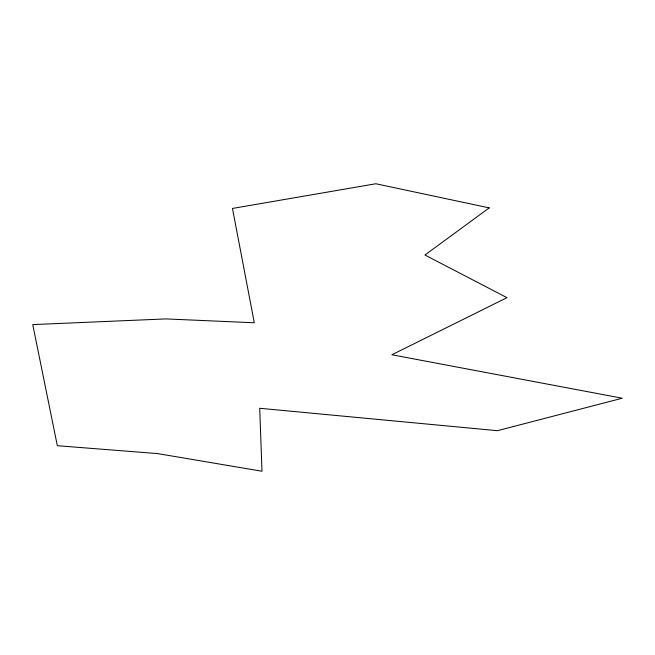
<?xml version="1.0" encoding="UTF-8"?>
<svg xmlns="http://www.w3.org/2000/svg" width="655" height="655" viewBox="0 0 655 655"><rect width="100%" height="100%" fill="white"/><g stroke="black" fill="none" stroke-linecap="round" stroke-linejoin="round"><path stroke-width="0.98" d="M489.211 207.881L424.948 255.024L506.986 297.665L391.878 354.764L622.25 398.224L497.415 430.695L259.707 408.27L261.992 471.248L157.642 453.596L57.337 445.711L32.75 324.602L165.903 318.911L254.296 322.768L232.468 208.446L375.872 183.752L489.211 207.881"/></g></svg>
